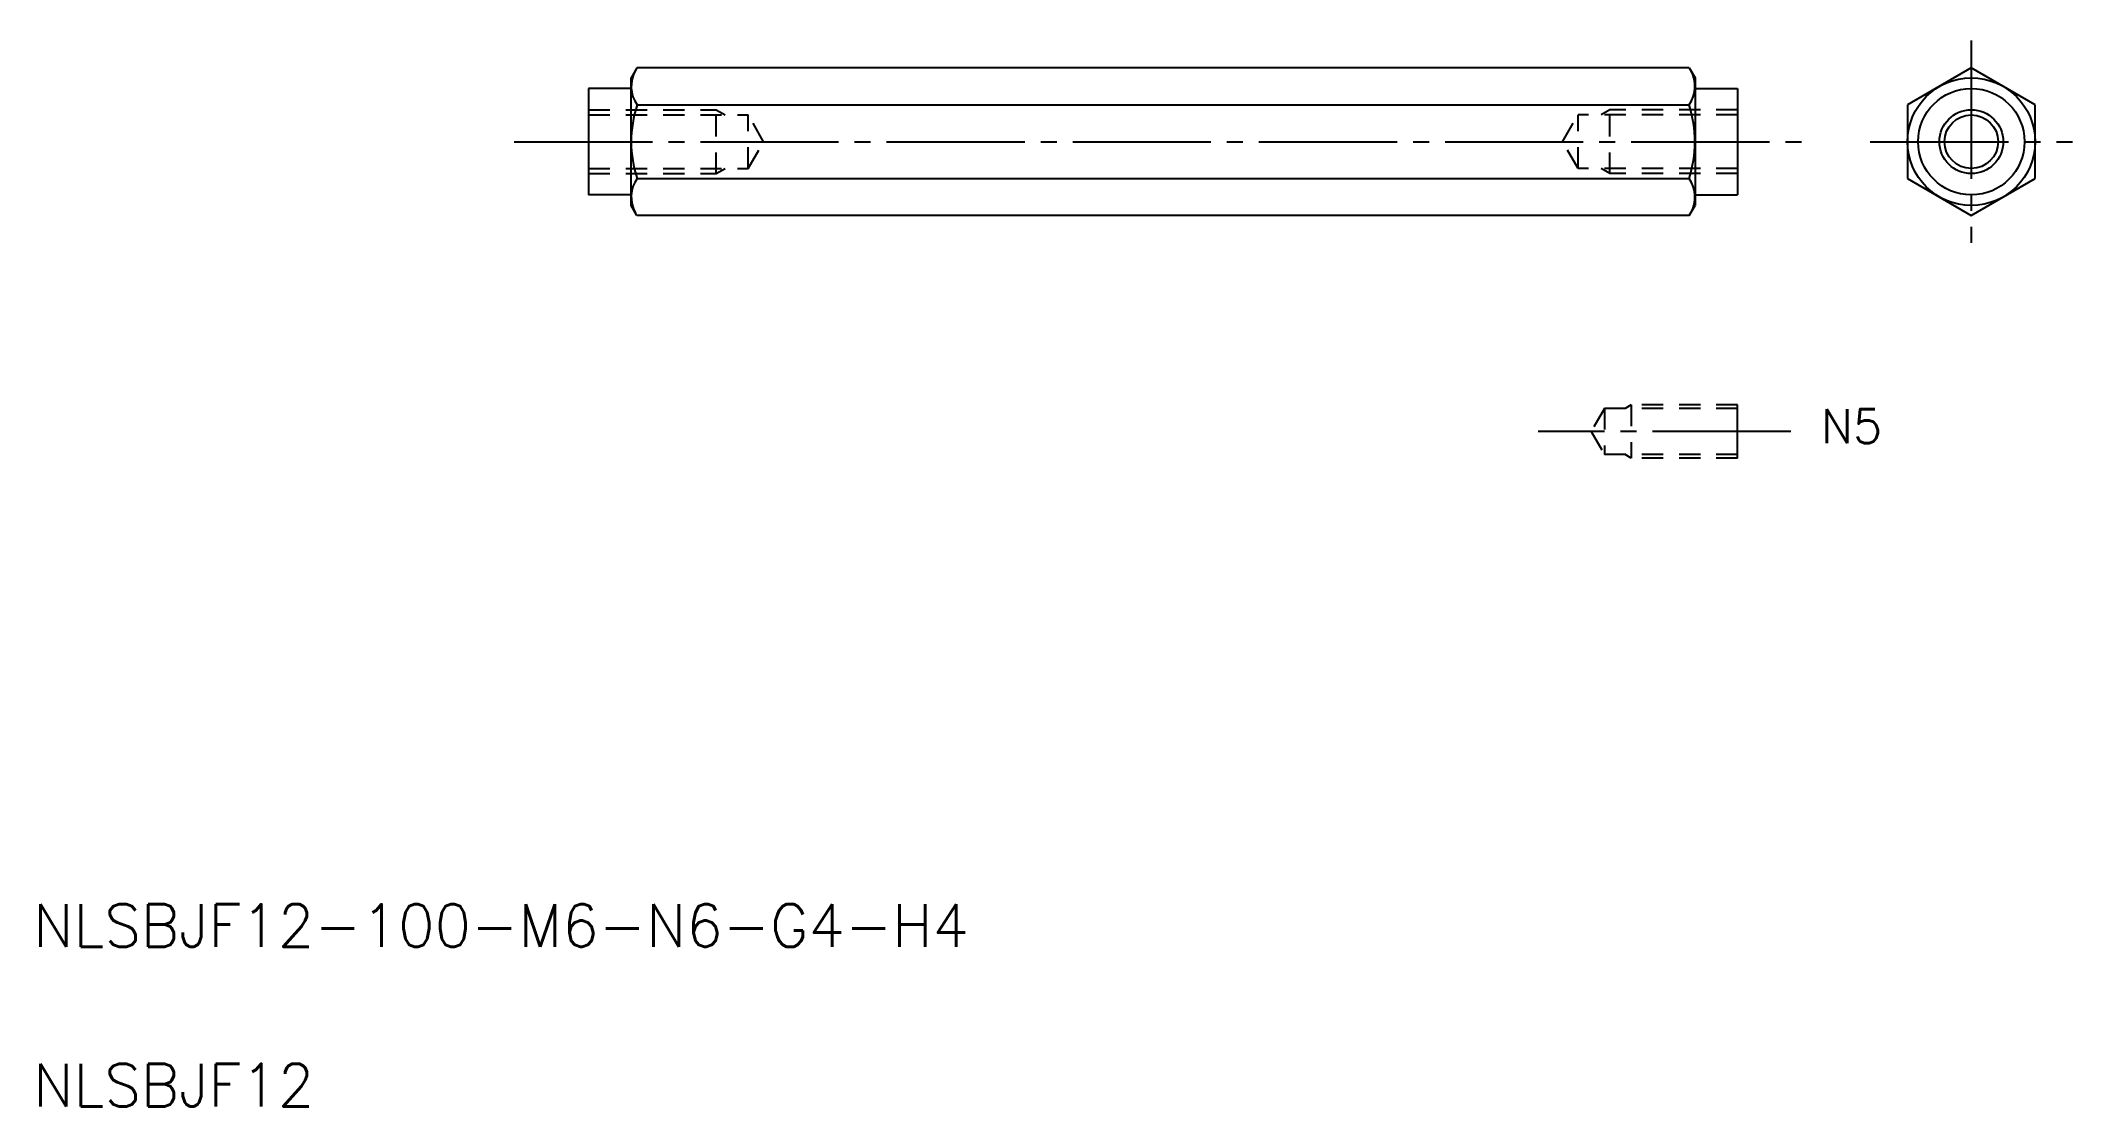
# Model space of a CAD drawing. Extents: x 11 to 202, y 10 to 110.
import ezdxf

# ---------------------------------------------------------------- set-up
doc = ezdxf.new("R2010")
doc.units = 0
doc.linetypes.add('CENTER', pattern=[17.5, 13, -1.5, 1.5, -1.5])
doc.linetypes.add('DASHED', pattern=[3.5, 2, -1.5])
doc.layers.get('0').update_dxf_attribs({"linetype": 'CONTINUOUS'})
doc.layers.add('CENTER', color=1, linetype='CENTER')
doc.styles.get("Standard").update_dxf_attribs({"font": 'txt', "height": 3.2, "bigfont": 'BIGFONT'})

msp = doc.modelspace()

# ---------------------------------------------------------------- linework, layer by layer
at = {"color": 7, "linetype": 'CONTINUOUS'}
for p, q in [((66.73, 107.62), (66.2, 106.69)), ((165.66, 107.62), (66.73, 107.62)), ((165.66, 107.62), (166.2, 106.69)), ((192.17, 107.62), (186.17, 104.16)), ((198.17, 104.16), (192.17, 107.62)), ((66.2, 105.69), (62.2, 105.69)), ((62.2, 105.69), (62.2, 95.69)), ((66.2, 94.69), (66.2, 106.69)), ((166.2, 106.69), (166.2, 94.69)), ((166.2, 105.69), (170.2, 105.69)), ((170.2, 105.69), (170.2, 95.69)), ((66.75, 104.16), (165.65, 104.16)), ((186.17, 104.16), (186.17, 97.23)), ((198.17, 97.23), (198.17, 104.16)), ((66.2, 95.69), (62.2, 95.69)), ((66.75, 97.23), (165.65, 97.23)), ((166.2, 95.69), (170.2, 95.69)), ((186.17, 97.23), (192.17, 93.76)), ((192.17, 93.76), (198.17, 97.23)), ((66.73, 93.76), (66.2, 94.69)), ((165.66, 93.76), (66.73, 93.76)), ((165.66, 93.76), (166.2, 94.69))]:
    msp.add_line(p, q, dxfattribs=at)
at = {"color": 3, "linetype": 'DASHED'}
for p, q in [((62.2, 103.69), (74.2, 103.69)), ((62.2, 103.21), (77.2, 103.21)), ((74.2, 97.69), (74.2, 103.69)), ((78.65, 100.69), (77.2, 103.21)), ((77.2, 98.17), (77.2, 103.21)), ((153.74, 100.69), (155.2, 103.21)), ((170.2, 103.21), (155.2, 103.21)), ((155.2, 98.17), (155.2, 103.21)), ((170.2, 103.69), (158.2, 103.69)), ((158.2, 97.69), (158.2, 103.69)), ((77.2, 98.17), (78.65, 100.69)), ((155.2, 98.17), (153.74, 100.69)), ((62.2, 98.17), (77.2, 98.17)), ((62.2, 97.69), (74.2, 97.69)), ((170.2, 98.17), (155.2, 98.17)), ((170.2, 97.69), (158.2, 97.69)), ((157.7, 75.62), (156.45, 73.45)), ((170.2, 75.62), (157.7, 75.62)), ((157.7, 75.62), (157.7, 71.28)), ((160.2, 75.95), (159.62, 75.62)), ((160.2, 75.95), (160.2, 70.95)), ((170.2, 75.95), (160.2, 75.95)), ((156.45, 73.45), (157.7, 71.28)), ((170.2, 71.28), (157.7, 71.28)), ((160.2, 70.95), (159.62, 71.28)), ((170.2, 70.95), (160.2, 70.95))]:
    msp.add_line(p, q, dxfattribs=at)
at = {"color": 3}
for p, q in [((74.2, 103.69), (75.03, 103.21)), ((158.2, 103.69), (157.37, 103.21)), ((74.2, 97.69), (75.03, 98.17)), ((158.2, 97.69), (157.37, 98.17))]:
    msp.add_line(p, q, dxfattribs=at)
for p, q in [((170.2, 70.95), (170.2, 75.95)), ((165.2, 70.95), (165.2, 70.95)), ((167.7, 70.95), (167.7, 70.95))]:
    msp.add_line(p, q)
at = {"color": 7, "linetype": 'CONTINUOUS'}
for radius in [6, 5, 2.52]:
    msp.add_circle((192.17, 100.69), radius, dxfattribs=at)
at = {"color": 3, "linetype": 'CONTINUOUS'}
msp.add_circle((192.17, 100.69), 3, dxfattribs=at)
at = {"color": 7, "linetype": 'CONTINUOUS'}
for centre, radius, start, end in [((69.2, 105.89), 3, 150, 215.2644), ((163.2, 105.89), 3, 324.7356, 30), ((77.37, 100.69), 11.17, 161.9403, 180), ((155.02, 100.69), 11.17, 0, 18.0597), ((77.37, 100.69), 11.17, 180, 198.0597), ((155.02, 100.69), 11.17, 341.9403, 0), ((69.2, 95.5), 3, 144.7356, 210), ((163.2, 95.5), 3, 330, 35.2644)]:
    msp.add_arc(centre, radius, start, end, dxfattribs=at)
at = {"layer": 'CENTER', "color": 1, "linetype": 'CENTER'}
for p, q in [((192.17, 110.19), (192.17, 91.19)), ((55.2, 100.69), (177.2, 100.69)), ((182.67, 100.69), (201.67, 100.69)), ((175.2, 73.45), (151.45, 73.45))]:
    msp.add_line(p, q, dxfattribs=at)

# ---------------------------------------------------------------- texts
at = {"color": 7, "linetype": 'CONTINUOUS'}
for s, height, p in [('N5', 3.2, (178.03, 72.36)), ('NLSBJF12-100-M6-N6-G4-H4', 4, (10, 25)), ('NLSBJF12', 4, (10, 10))]:
    msp.add_text(s, height=height, dxfattribs=at).set_placement(p)

doc.saveas('drawing.dxf')
